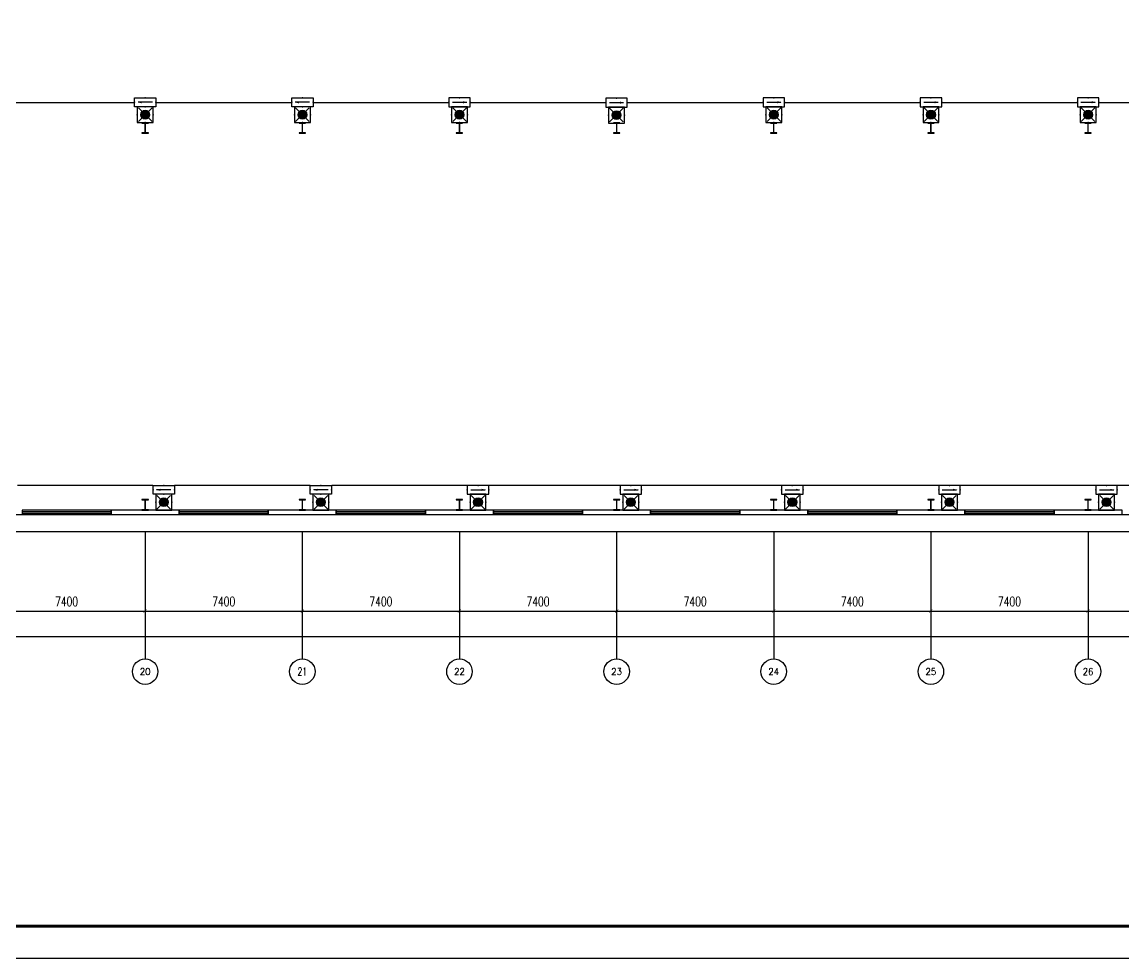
# Model space of a CAD drawing. Extents: x 1751103 to 2598738, y -609732 to 659428.
# Drawn here: x 2242648 to 2294448, y -70162 to -26085 of the extents above; entities that cross this region are included whole.
import ezdxf
from ezdxf.enums import TextEntityAlignment as Align

# ---------------------------------------------------------------- set-up
doc = ezdxf.new("R2010")
doc.units = 0
doc.header["$LTSCALE"] = 1000
doc.header["$MEASUREMENT"] = 0
doc.layers.get('0').update_dxf_attribs({"linetype": 'CONTINUOUS'})
doc.layers.get('DEFPOINTS').update_dxf_attribs({"linetype": 'CONTINUOUS'})
for name, color, linetype in [('AXIS', 3, 'CONTINUOUS'), ('AXIS_TEXT', 7, 'CONTINUOUS'), ('COLUMN', 99, 'CONTINUOUS'), ('EQUIP-照明', 3, 'CONTINUOUS'), ('GROUND', 2, 'CONTINUOUS'), ('PUB_TITLE', 4, 'CONTINUOUS'), ('WALL', 9, 'CONTINUOUS'), ('WINDOW', 99, 'CONTINUOUS'), ('WIRE-照明', 1, 'CONTINUOUS')]:
    doc.layers.add(name, color=color, linetype=linetype)
doc.styles.add('_TCH_AXIS', font='COMPLEX', dxfattribs={"bigfont": 'GBCBIG'})
doc.styles.add('COMPLEX', font='COMPLEX')
doc.styles.add('DIM_FONT', font='SIMPLEX', dxfattribs={"width": 0.7, "bigfont": 'GBCBIG'})
doc.styles.get("Standard").update_dxf_attribs({"font": 'gbenor.shx', "bigfont": 'gbcbig.shx'})
doc.dimstyles.new('DIMN150', dxfattribs={"dimscale": 1.5, "dimtxt": 300, "dimasz": 100, "dimexe": 250, "dimexo": 300, "dimgap": 150, "dimtad": 1, "dimdec": 0, "dimzin": 0, "dimtxsty": 'DIM_FONT', "dimblk": 'ARCHTICK', "dimcen": 0.09, "dimclrt": 7, "dimazin": 3, "dimtfac": 1, "dimtdec": 0, "dimtix": 1, "dimtmove": 0, "dimatfit": 3, "dimtolj": 1, "dimtzin": 0})

# ---------------------------------------------------------------- blocks, each defined once
blk = doc.blocks.new('$WINLIB2D$00000001')
for p, q in [((-0.5, 0.5), (0.5, 0.5)), ((-0.5, 0.5), (-0.5, -0.5)), ((0.5, -0.5), (0.5, 0.5)), ((0.5, 0.167), (-0.5, 0.167)), ((0.5, -0.167), (-0.5, -0.167)), ((-0.5, -0.5), (0.5, -0.5))]:
    blk.add_line(p, q)
blk = doc.blocks.new('_AXISO')
blk.add_circle((0, 0), 0.5)
at = {"layer": 'AXIS_TEXT', "style": 'COMPLEX', "width": 1.041667}
blk.add_attdef('A', text='', height=0.56, dxfattribs=at).set_placement((-0.25, -0.28), (0.25, -0.28), align=Align.FIT)
blk = doc.blocks.new('_ARCHTICK')
at = {"color": 0, "linetype": 'BYBLOCK', "const_width": 0.15}
blk.add_lwpolyline([(-0.5, -0.5), (0.5, 0.5)], dxfattribs=at)
blk = doc.blocks.new('*D46')
at = {"layer": 'AXIS', "color": 0}
for p, q in [((2107648, 43042), (2107648, 38167)), ((2315248, 43042), (2315248, 38167)), ((2107648, 38542), (2315248, 38542))]:
    blk.add_line(p, q, dxfattribs=at)
at = {"layer": 'DEFPOINTS', "color": 0}
for p in [(2107648, 43492), (2315248, 43492), (2315248, 38542)]:
    blk.add_point(p, dxfattribs=at)
at = {"layer": 'AXIS', "color": 0, "xscale": 150, "yscale": 150, "zscale": 150, "rotation": 180}
blk.add_blockref('_ARCHTICK', (2107648, 38542), dxfattribs=at)
at = {"layer": 'AXIS', "color": 0, "xscale": 150, "yscale": 150, "zscale": 150}
blk.add_blockref('_ARCHTICK', (2315248, 38542), dxfattribs=at)
at = {"layer": 'AXIS', "color": 7, "insert": (2211448, 38992), "char_height": 450, "attachment_point": 5, "style": 'DIM_FONT'}
blk.add_mtext('\\A1;207600', dxfattribs=at)
blk = doc.blocks.new('*D66')
at = {"layer": 'AXIS', "color": 0}
for p, q in [((2241048, 43042), (2241048, 39367)), ((2248448, 43042), (2248448, 39367)), ((2241048, 39742), (2248448, 39742))]:
    blk.add_line(p, q, dxfattribs=at)
at = {"layer": 'DEFPOINTS', "color": 0}
for p in [(2241048, 43492), (2248448, 43492), (2248448, 39742)]:
    blk.add_point(p, dxfattribs=at)
at = {"layer": 'AXIS', "color": 0, "xscale": 150, "yscale": 150, "zscale": 150, "rotation": 180}
blk.add_blockref('_ARCHTICK', (2241048, 39742), dxfattribs=at)
at = {"layer": 'AXIS', "color": 0, "xscale": 150, "yscale": 150, "zscale": 150}
blk.add_blockref('_ARCHTICK', (2248448, 39742), dxfattribs=at)
at = {"layer": 'AXIS', "color": 7, "insert": (2244748, 40192), "char_height": 450, "attachment_point": 5, "style": 'DIM_FONT'}
blk.add_mtext('\\A1;7400', dxfattribs=at)
blk = doc.blocks.new('*D67')
at = {"layer": 'AXIS', "color": 0}
for p, q in [((2248448, 43042), (2248448, 39367)), ((2255848, 43042), (2255848, 39367)), ((2248448, 39742), (2255848, 39742))]:
    blk.add_line(p, q, dxfattribs=at)
at = {"layer": 'DEFPOINTS', "color": 0}
for p in [(2248448, 43492), (2255848, 43492), (2255848, 39742)]:
    blk.add_point(p, dxfattribs=at)
at = {"layer": 'AXIS', "color": 0, "xscale": 150, "yscale": 150, "zscale": 150, "rotation": 180}
blk.add_blockref('_ARCHTICK', (2248448, 39742), dxfattribs=at)
at = {"layer": 'AXIS', "color": 0, "xscale": 150, "yscale": 150, "zscale": 150}
blk.add_blockref('_ARCHTICK', (2255848, 39742), dxfattribs=at)
at = {"layer": 'AXIS', "color": 7, "insert": (2252148, 40192), "char_height": 450, "attachment_point": 5, "style": 'DIM_FONT'}
blk.add_mtext('\\A1;7400', dxfattribs=at)
blk = doc.blocks.new('*D68')
at = {"layer": 'AXIS', "color": 0}
for p, q in [((2255848, 43042), (2255848, 39367)), ((2263248, 43042), (2263248, 39367)), ((2255848, 39742), (2263248, 39742))]:
    blk.add_line(p, q, dxfattribs=at)
at = {"layer": 'DEFPOINTS', "color": 0}
for p in [(2255848, 43492), (2263248, 43492), (2263248, 39742)]:
    blk.add_point(p, dxfattribs=at)
at = {"layer": 'AXIS', "color": 0, "xscale": 150, "yscale": 150, "zscale": 150, "rotation": 180}
blk.add_blockref('_ARCHTICK', (2255848, 39742), dxfattribs=at)
at = {"layer": 'AXIS', "color": 0, "xscale": 150, "yscale": 150, "zscale": 150}
blk.add_blockref('_ARCHTICK', (2263248, 39742), dxfattribs=at)
at = {"layer": 'AXIS', "color": 7, "insert": (2259548, 40192), "char_height": 450, "attachment_point": 5, "style": 'DIM_FONT'}
blk.add_mtext('\\A1;7400', dxfattribs=at)
blk = doc.blocks.new('*D69')
at = {"layer": 'AXIS', "color": 0}
for p, q in [((2263248, 43042), (2263248, 39367)), ((2270648, 43042), (2270648, 39367)), ((2263248, 39742), (2270648, 39742))]:
    blk.add_line(p, q, dxfattribs=at)
at = {"layer": 'DEFPOINTS', "color": 0}
for p in [(2263248, 43492), (2270648, 43492), (2270648, 39742)]:
    blk.add_point(p, dxfattribs=at)
at = {"layer": 'AXIS', "color": 0, "xscale": 150, "yscale": 150, "zscale": 150, "rotation": 180}
blk.add_blockref('_ARCHTICK', (2263248, 39742), dxfattribs=at)
at = {"layer": 'AXIS', "color": 0, "xscale": 150, "yscale": 150, "zscale": 150}
blk.add_blockref('_ARCHTICK', (2270648, 39742), dxfattribs=at)
at = {"layer": 'AXIS', "color": 7, "insert": (2266948, 40192), "char_height": 450, "attachment_point": 5, "style": 'DIM_FONT'}
blk.add_mtext('\\A1;7400', dxfattribs=at)
blk = doc.blocks.new('*D70')
at = {"layer": 'AXIS', "color": 0}
for p, q in [((2270648, 43042), (2270648, 39367)), ((2278048, 43042), (2278048, 39367)), ((2270648, 39742), (2278048, 39742))]:
    blk.add_line(p, q, dxfattribs=at)
at = {"layer": 'DEFPOINTS', "color": 0}
for p in [(2270648, 43492), (2278048, 43492), (2278048, 39742)]:
    blk.add_point(p, dxfattribs=at)
at = {"layer": 'AXIS', "color": 0, "xscale": 150, "yscale": 150, "zscale": 150, "rotation": 180}
blk.add_blockref('_ARCHTICK', (2270648, 39742), dxfattribs=at)
at = {"layer": 'AXIS', "color": 0, "xscale": 150, "yscale": 150, "zscale": 150}
blk.add_blockref('_ARCHTICK', (2278048, 39742), dxfattribs=at)
at = {"layer": 'AXIS', "color": 7, "insert": (2274348, 40192), "char_height": 450, "attachment_point": 5, "style": 'DIM_FONT'}
blk.add_mtext('\\A1;7400', dxfattribs=at)
blk = doc.blocks.new('*D71')
at = {"layer": 'AXIS', "color": 0}
for p, q in [((2278048, 43042), (2278048, 39367)), ((2285448, 43042), (2285448, 39367)), ((2278048, 39742), (2285448, 39742))]:
    blk.add_line(p, q, dxfattribs=at)
at = {"layer": 'DEFPOINTS', "color": 0}
for p in [(2278048, 43492), (2285448, 43492), (2285448, 39742)]:
    blk.add_point(p, dxfattribs=at)
at = {"layer": 'AXIS', "color": 0, "xscale": 150, "yscale": 150, "zscale": 150, "rotation": 180}
blk.add_blockref('_ARCHTICK', (2278048, 39742), dxfattribs=at)
at = {"layer": 'AXIS', "color": 0, "xscale": 150, "yscale": 150, "zscale": 150}
blk.add_blockref('_ARCHTICK', (2285448, 39742), dxfattribs=at)
at = {"layer": 'AXIS', "color": 7, "insert": (2281748, 40192), "char_height": 450, "attachment_point": 5, "style": 'DIM_FONT'}
blk.add_mtext('\\A1;7400', dxfattribs=at)
blk = doc.blocks.new('*D72')
at = {"layer": 'AXIS', "color": 0}
for p, q in [((2285448, 43042), (2285448, 39367)), ((2292848, 43042), (2292848, 39367)), ((2285448, 39742), (2292848, 39742))]:
    blk.add_line(p, q, dxfattribs=at)
at = {"layer": 'DEFPOINTS', "color": 0}
for p in [(2285448, 43492), (2292848, 43492), (2292848, 39742)]:
    blk.add_point(p, dxfattribs=at)
at = {"layer": 'AXIS', "color": 0, "xscale": 150, "yscale": 150, "zscale": 150, "rotation": 180}
blk.add_blockref('_ARCHTICK', (2285448, 39742), dxfattribs=at)
at = {"layer": 'AXIS', "color": 0, "xscale": 150, "yscale": 150, "zscale": 150}
blk.add_blockref('_ARCHTICK', (2292848, 39742), dxfattribs=at)
at = {"layer": 'AXIS', "color": 7, "insert": (2289148, 40192), "char_height": 450, "attachment_point": 5, "style": 'DIM_FONT'}
blk.add_mtext('\\A1;7400', dxfattribs=at)
blk = doc.blocks.new('*D73')
at = {"layer": 'AXIS', "color": 0}
for p, q in [((2292848, 43042), (2292848, 39367)), ((2300248, 43042), (2300248, 39367)), ((2292848, 39742), (2300248, 39742))]:
    blk.add_line(p, q, dxfattribs=at)
at = {"layer": 'DEFPOINTS', "color": 0}
for p in [(2292848, 43492), (2300248, 43492), (2300248, 39742)]:
    blk.add_point(p, dxfattribs=at)
at = {"layer": 'AXIS', "color": 0, "xscale": 150, "yscale": 150, "zscale": 150, "rotation": 180}
blk.add_blockref('_ARCHTICK', (2292848, 39742), dxfattribs=at)
at = {"layer": 'AXIS', "color": 0, "xscale": 150, "yscale": 150, "zscale": 150}
blk.add_blockref('_ARCHTICK', (2300248, 39742), dxfattribs=at)
at = {"layer": 'AXIS', "color": 7, "insert": (2296548, 40192), "char_height": 450, "attachment_point": 5, "style": 'DIM_FONT'}
blk.add_mtext('\\A1;7400', dxfattribs=at)
blk = doc.blocks.new('$EQUIP$00001167')
for p, q in [((-0.429, 0.429), (0.429, -0.429)), ((-0.429, -0.429), (0.429, 0.429))]:
    blk.add_line(p, q)
blk.add_lwpolyline([(-0.5, 0.5), (-0.5, -0.5), (0.5, -0.5), (0.5, 0.5)], close=True)
blk.add_circle((0, 0), 0.275)
for p in [(-0.5, 0), (0, 0.5), (0.5, 0), (0, -0.5)]:
    blk.add_point(p)
for points in [[(-0.238, 0.137), (0.238, 0.137), (-0.275, 0), (0.275, 0)], [(-0.238, -0.137), (0.238, -0.137), (-0.275, 0), (0.275, 0)], [(-0.137, 0.238), (0.137, 0.238), (-0.238, 0.137), (0.238, 0.137)], [(0, 0.275), (0, 0.275), (-0.137, 0.238), (0.137, 0.238)], [(-0.137, -0.238), (0.137, -0.238), (-0.238, -0.137), (0.238, -0.137)], [(0, -0.275), (0, -0.275), (-0.137, -0.238), (0.137, -0.238)]]:
    blk.add_solid(points)
at = {"flags": 9}
blk.add_attdef('A', (0, 0), '', height=0.00002, dxfattribs=at)
blk = doc.blocks.new('$EQUIP$00001687')
for p, q in [((0.72, 0.6), (-0.72, 0.6)), ((-0.72, 0.6), (-0.72, 0)), ((-0.72, 0), (0.72, 0)), ((0.72, 0), (0.72, 0.6))]:
    blk.add_line(p, q)
at = {"color": 7}
blk.add_line((-0.48, 0.3), (0.48, 0.3), dxfattribs=at)
for p in [(-0.72, 0.3), (0, 0.6), (0, 0), (0.72, 0.3)]:
    blk.add_point(p)
blk.add_solid([(0.24, 0.228), (0.528, 0.3), (0.24, 0.372)])
blk = doc.blocks.new('W2')
at = {"layer": 'AXIS', "color": 8}
for p, q in [((2248447.9, 43491.5), (2248447.9, 37491.5)), ((2255847.9, 43491.5), (2255847.9, 37491.5)), ((2263247.9, 43491.5), (2263247.9, 37491.5)), ((2270647.9, 43491.5), (2270647.9, 37491.5)), ((2278047.9, 43491.5), (2278047.9, 37491.5)), ((2285447.9, 43491.5), (2285447.9, 37491.5)), ((2292847.9, 43491.5), (2292847.9, 37491.5))]:
    blk.add_line(p, q, dxfattribs=at)
at = {"layer": 'COLUMN', "color": 8}
for p, q in [((2248597.9, 62741.5), (2248297.9, 62741.5)), ((2248297.9, 62741.5), (2248297.9, 62723.5)), ((2248297.9, 62723.5), (2248437.9, 62723.5)), ((2248437.9, 62723.5), (2248442.9, 62718.5)), ((2248442.9, 62718.5), (2248442.9, 62264.5)), ((2248452.9, 62718.5), (2248457.9, 62723.5)), ((2248452.9, 62264.5), (2248452.9, 62718.5)), ((2248457.9, 62723.5), (2248597.9, 62723.5)), ((2248597.9, 62723.5), (2248597.9, 62741.5)), ((2255997.9, 62741.5), (2255697.9, 62741.5)), ((2255697.9, 62741.5), (2255697.9, 62723.5)), ((2255697.9, 62723.5), (2255837.9, 62723.5)), ((2255837.9, 62723.5), (2255842.9, 62718.5)), ((2255842.9, 62718.5), (2255842.9, 62264.5)), ((2255852.9, 62718.5), (2255857.9, 62723.5)), ((2255852.9, 62264.5), (2255852.9, 62718.5)), ((2255857.9, 62723.5), (2255997.9, 62723.5)), ((2255997.9, 62723.5), (2255997.9, 62741.5)), ((2263397.9, 62741.5), (2263097.9, 62741.5)), ((2263097.9, 62741.5), (2263097.9, 62723.5)), ((2263097.9, 62723.5), (2263237.9, 62723.5)), ((2263237.9, 62723.5), (2263242.9, 62718.5)), ((2263242.9, 62718.5), (2263242.9, 62264.5)), ((2263252.9, 62718.5), (2263257.9, 62723.5)), ((2263252.9, 62264.5), (2263252.9, 62718.5)), ((2263257.9, 62723.5), (2263397.9, 62723.5)), ((2263397.9, 62723.5), (2263397.9, 62741.5)), ((2270797.9, 62741.5), (2270497.9, 62741.5)), ((2270497.9, 62741.5), (2270497.9, 62723.5)), ((2270497.9, 62723.5), (2270637.9, 62723.5)), ((2270637.9, 62723.5), (2270642.9, 62718.5)), ((2270642.9, 62718.5), (2270642.9, 62264.5)), ((2270652.9, 62718.5), (2270657.9, 62723.5)), ((2270652.9, 62264.5), (2270652.9, 62718.5)), ((2270657.9, 62723.5), (2270797.9, 62723.5)), ((2270797.9, 62723.5), (2270797.9, 62741.5)), ((2278197.9, 62741.5), (2277897.9, 62741.5)), ((2277897.9, 62741.5), (2277897.9, 62723.5)), ((2277897.9, 62723.5), (2278037.9, 62723.5)), ((2278037.9, 62723.5), (2278042.9, 62718.5)), ((2278042.9, 62718.5), (2278042.9, 62264.5)), ((2278052.9, 62718.5), (2278057.9, 62723.5)), ((2278052.9, 62264.5), (2278052.9, 62718.5)), ((2278057.9, 62723.5), (2278197.9, 62723.5)), ((2278197.9, 62723.5), (2278197.9, 62741.5)), ((2285597.9, 62741.5), (2285297.9, 62741.5)), ((2285297.9, 62741.5), (2285297.9, 62723.5)), ((2285297.9, 62723.5), (2285437.9, 62723.5)), ((2285437.9, 62723.5), (2285442.9, 62718.5)), ((2285442.9, 62718.5), (2285442.9, 62264.5)), ((2285452.9, 62718.5), (2285457.9, 62723.5)), ((2285452.9, 62264.5), (2285452.9, 62718.5)), ((2285457.9, 62723.5), (2285597.9, 62723.5)), ((2285597.9, 62723.5), (2285597.9, 62741.5)), ((2292997.9, 62741.5), (2292697.9, 62741.5)), ((2292697.9, 62741.5), (2292697.9, 62723.5)), ((2292697.9, 62723.5), (2292837.9, 62723.5)), ((2292837.9, 62723.5), (2292842.9, 62718.5)), ((2292842.9, 62718.5), (2292842.9, 62264.5)), ((2292852.9, 62718.5), (2292857.9, 62723.5)), ((2292852.9, 62264.5), (2292852.9, 62718.5)), ((2292857.9, 62723.5), (2292997.9, 62723.5)), ((2292997.9, 62723.5), (2292997.9, 62741.5)), ((2248437.9, 62259.5), (2248297.9, 62259.5)), ((2248297.9, 62259.5), (2248297.9, 62241.5)), ((2248297.9, 62241.5), (2248597.9, 62241.5)), ((2248442.9, 62264.5), (2248437.9, 62259.5)), ((2248457.9, 62259.5), (2248452.9, 62264.5)), ((2248597.9, 62259.5), (2248457.9, 62259.5)), ((2248597.9, 62241.5), (2248597.9, 62259.5)), ((2255837.9, 62259.5), (2255697.9, 62259.5)), ((2255697.9, 62259.5), (2255697.9, 62241.5)), ((2255697.9, 62241.5), (2255997.9, 62241.5)), ((2255842.9, 62264.5), (2255837.9, 62259.5)), ((2255857.9, 62259.5), (2255852.9, 62264.5)), ((2255997.9, 62259.5), (2255857.9, 62259.5)), ((2255997.9, 62241.5), (2255997.9, 62259.5)), ((2263237.9, 62259.5), (2263097.9, 62259.5)), ((2263097.9, 62259.5), (2263097.9, 62241.5)), ((2263097.9, 62241.5), (2263397.9, 62241.5)), ((2263242.9, 62264.5), (2263237.9, 62259.5)), ((2263257.9, 62259.5), (2263252.9, 62264.5)), ((2263397.9, 62259.5), (2263257.9, 62259.5)), ((2263397.9, 62241.5), (2263397.9, 62259.5)), ((2270637.9, 62259.5), (2270497.9, 62259.5)), ((2270497.9, 62259.5), (2270497.9, 62241.5)), ((2270497.9, 62241.5), (2270797.9, 62241.5)), ((2270642.9, 62264.5), (2270637.9, 62259.5)), ((2270657.9, 62259.5), (2270652.9, 62264.5)), ((2270797.9, 62259.5), (2270657.9, 62259.5)), ((2270797.9, 62241.5), (2270797.9, 62259.5)), ((2278037.9, 62259.5), (2277897.9, 62259.5)), ((2277897.9, 62259.5), (2277897.9, 62241.5)), ((2277897.9, 62241.5), (2278197.9, 62241.5)), ((2278042.9, 62264.5), (2278037.9, 62259.5)), ((2278057.9, 62259.5), (2278052.9, 62264.5)), ((2278197.9, 62259.5), (2278057.9, 62259.5)), ((2278197.9, 62241.5), (2278197.9, 62259.5)), ((2285437.9, 62259.5), (2285297.9, 62259.5)), ((2285297.9, 62259.5), (2285297.9, 62241.5)), ((2285297.9, 62241.5), (2285597.9, 62241.5)), ((2285442.9, 62264.5), (2285437.9, 62259.5)), ((2285457.9, 62259.5), (2285452.9, 62264.5)), ((2285597.9, 62259.5), (2285457.9, 62259.5)), ((2285597.9, 62241.5), (2285597.9, 62259.5)), ((2292837.9, 62259.5), (2292697.9, 62259.5)), ((2292697.9, 62259.5), (2292697.9, 62241.5)), ((2292697.9, 62241.5), (2292997.9, 62241.5)), ((2292842.9, 62264.5), (2292837.9, 62259.5)), ((2292857.9, 62259.5), (2292852.9, 62264.5)), ((2292997.9, 62259.5), (2292857.9, 62259.5)), ((2292997.9, 62241.5), (2292997.9, 62259.5)), ((2248597.9, 44991.5), (2248297.9, 44991.5)), ((2248297.9, 44991.5), (2248297.9, 44973.5)), ((2248297.9, 44973.5), (2248437.9, 44973.5)), ((2248437.9, 44973.5), (2248442.9, 44968.5)), ((2248442.9, 44968.5), (2248442.9, 44514.5)), ((2248452.9, 44968.5), (2248457.9, 44973.5)), ((2248452.9, 44514.5), (2248452.9, 44968.5)), ((2248457.9, 44973.5), (2248597.9, 44973.5)), ((2248597.9, 44973.5), (2248597.9, 44991.5)), ((2255997.9, 44991.5), (2255697.9, 44991.5)), ((2255697.9, 44991.5), (2255697.9, 44973.5)), ((2255697.9, 44973.5), (2255837.9, 44973.5)), ((2255837.9, 44973.5), (2255842.9, 44968.5)), ((2255842.9, 44968.5), (2255842.9, 44514.5)), ((2255852.9, 44968.5), (2255857.9, 44973.5)), ((2255852.9, 44514.5), (2255852.9, 44968.5)), ((2255857.9, 44973.5), (2255997.9, 44973.5)), ((2255997.9, 44973.5), (2255997.9, 44991.5)), ((2263397.9, 44991.5), (2263097.9, 44991.5)), ((2263097.9, 44991.5), (2263097.9, 44973.5)), ((2263097.9, 44973.5), (2263237.9, 44973.5)), ((2263237.9, 44973.5), (2263242.9, 44968.5)), ((2263242.9, 44968.5), (2263242.9, 44514.5)), ((2263252.9, 44968.5), (2263257.9, 44973.5)), ((2263252.9, 44514.5), (2263252.9, 44968.5)), ((2263257.9, 44973.5), (2263397.9, 44973.5)), ((2263397.9, 44973.5), (2263397.9, 44991.5)), ((2270797.9, 44991.5), (2270497.9, 44991.5)), ((2270497.9, 44991.5), (2270497.9, 44973.5)), ((2270497.9, 44973.5), (2270637.9, 44973.5)), ((2270637.9, 44973.5), (2270642.9, 44968.5)), ((2270642.9, 44968.5), (2270642.9, 44514.5)), ((2270652.9, 44968.5), (2270657.9, 44973.5)), ((2270652.9, 44514.5), (2270652.9, 44968.5)), ((2270657.9, 44973.5), (2270797.9, 44973.5)), ((2270797.9, 44973.5), (2270797.9, 44991.5)), ((2278197.9, 44991.5), (2277897.9, 44991.5)), ((2277897.9, 44991.5), (2277897.9, 44973.5)), ((2277897.9, 44973.5), (2278037.9, 44973.5)), ((2278037.9, 44973.5), (2278042.9, 44968.5)), ((2278042.9, 44968.5), (2278042.9, 44514.5)), ((2278052.9, 44968.5), (2278057.9, 44973.5)), ((2278052.9, 44514.5), (2278052.9, 44968.5)), ((2278057.9, 44973.5), (2278197.9, 44973.5)), ((2278197.9, 44973.5), (2278197.9, 44991.5)), ((2285597.9, 44991.5), (2285297.9, 44991.5)), ((2285297.9, 44991.5), (2285297.9, 44973.5)), ((2285297.9, 44973.5), (2285437.9, 44973.5)), ((2285437.9, 44973.5), (2285442.9, 44968.5)), ((2285442.9, 44968.5), (2285442.9, 44514.5)), ((2285452.9, 44968.5), (2285457.9, 44973.5)), ((2285452.9, 44514.5), (2285452.9, 44968.5)), ((2285457.9, 44973.5), (2285597.9, 44973.5)), ((2285597.9, 44973.5), (2285597.9, 44991.5)), ((2292997.9, 44991.5), (2292697.9, 44991.5)), ((2292697.9, 44991.5), (2292697.9, 44973.5)), ((2292697.9, 44973.5), (2292837.9, 44973.5)), ((2292837.9, 44973.5), (2292842.9, 44968.5)), ((2292842.9, 44968.5), (2292842.9, 44514.5)), ((2292852.9, 44968.5), (2292857.9, 44973.5)), ((2292852.9, 44514.5), (2292852.9, 44968.5)), ((2292857.9, 44973.5), (2292997.9, 44973.5)), ((2292997.9, 44973.5), (2292997.9, 44991.5)), ((2248437.9, 44509.5), (2248297.9, 44509.5)), ((2248297.9, 44509.5), (2248297.9, 44491.5)), ((2248297.9, 44491.5), (2248597.9, 44491.5)), ((2248442.9, 44514.5), (2248437.9, 44509.5)), ((2248457.9, 44509.5), (2248452.9, 44514.5)), ((2248597.9, 44509.5), (2248457.9, 44509.5)), ((2248597.9, 44491.5), (2248597.9, 44509.5)), ((2255837.9, 44509.5), (2255697.9, 44509.5)), ((2255697.9, 44509.5), (2255697.9, 44491.5)), ((2255697.9, 44491.5), (2255997.9, 44491.5)), ((2255842.9, 44514.5), (2255837.9, 44509.5)), ((2255857.9, 44509.5), (2255852.9, 44514.5)), ((2255997.9, 44509.5), (2255857.9, 44509.5)), ((2255997.9, 44491.5), (2255997.9, 44509.5)), ((2263237.9, 44509.5), (2263097.9, 44509.5)), ((2263097.9, 44509.5), (2263097.9, 44491.5)), ((2263097.9, 44491.5), (2263397.9, 44491.5)), ((2263242.9, 44514.5), (2263237.9, 44509.5)), ((2263257.9, 44509.5), (2263252.9, 44514.5)), ((2263397.9, 44509.5), (2263257.9, 44509.5)), ((2263397.9, 44491.5), (2263397.9, 44509.5)), ((2270637.9, 44509.5), (2270497.9, 44509.5)), ((2270497.9, 44509.5), (2270497.9, 44491.5)), ((2270497.9, 44491.5), (2270797.9, 44491.5)), ((2270642.9, 44514.5), (2270637.9, 44509.5)), ((2270657.9, 44509.5), (2270652.9, 44514.5)), ((2270797.9, 44509.5), (2270657.9, 44509.5)), ((2270797.9, 44491.5), (2270797.9, 44509.5)), ((2278037.9, 44509.5), (2277897.9, 44509.5)), ((2277897.9, 44509.5), (2277897.9, 44491.5)), ((2277897.9, 44491.5), (2278197.9, 44491.5)), ((2278042.9, 44514.5), (2278037.9, 44509.5)), ((2278057.9, 44509.5), (2278052.9, 44514.5)), ((2278197.9, 44509.5), (2278057.9, 44509.5)), ((2278197.9, 44491.5), (2278197.9, 44509.5)), ((2285437.9, 44509.5), (2285297.9, 44509.5)), ((2285297.9, 44509.5), (2285297.9, 44491.5)), ((2285297.9, 44491.5), (2285597.9, 44491.5)), ((2285442.9, 44514.5), (2285437.9, 44509.5)), ((2285457.9, 44509.5), (2285452.9, 44514.5)), ((2285597.9, 44509.5), (2285457.9, 44509.5)), ((2285597.9, 44491.5), (2285597.9, 44509.5)), ((2292837.9, 44509.5), (2292697.9, 44509.5)), ((2292697.9, 44509.5), (2292697.9, 44491.5)), ((2292697.9, 44491.5), (2292997.9, 44491.5)), ((2292842.9, 44514.5), (2292837.9, 44509.5)), ((2292857.9, 44509.5), (2292852.9, 44514.5)), ((2292997.9, 44509.5), (2292857.9, 44509.5)), ((2292997.9, 44491.5), (2292997.9, 44509.5))]:
    blk.add_line(p, q, dxfattribs=at)
at = {"layer": 'GROUND', "color": 8}
for p, q in [((2203147.9, 44291.5), (2315247.9, 44291.5)), ((2203147.9, 43491.5), (2316047.9, 43491.5))]:
    blk.add_line(p, q, dxfattribs=at)
at = {"layer": 'WALL', "color": 8}
for p, q in [((2248297.9, 44491.5), (2246847.9, 44491.5)), ((2246847.9, 44491.5), (2246847.9, 44291.5)), ((2246847.9, 44291.5), (2248447.9, 44291.5)), ((2248447.9, 44291.5), (2250047.9, 44291.5)), ((2250047.9, 44491.5), (2248597.9, 44491.5)), ((2250047.9, 44291.5), (2250047.9, 44491.5)), ((2255697.9, 44491.5), (2254247.9, 44491.5)), ((2254247.9, 44491.5), (2254247.9, 44291.5)), ((2254247.9, 44291.5), (2255847.9, 44291.5)), ((2255847.9, 44291.5), (2257447.9, 44291.5)), ((2257447.9, 44491.5), (2255997.9, 44491.5)), ((2257447.9, 44291.5), (2257447.9, 44491.5)), ((2263097.9, 44491.5), (2261647.9, 44491.5)), ((2261647.9, 44491.5), (2261647.9, 44291.5)), ((2261647.9, 44291.5), (2263247.9, 44291.5)), ((2263247.9, 44291.5), (2264847.9, 44291.5)), ((2264847.9, 44491.5), (2263397.9, 44491.5)), ((2264847.9, 44291.5), (2264847.9, 44491.5)), ((2270497.9, 44491.5), (2269047.9, 44491.5)), ((2269047.9, 44491.5), (2269047.9, 44291.5)), ((2269047.9, 44291.5), (2270647.9, 44291.5)), ((2270647.9, 44291.5), (2272247.9, 44291.5)), ((2272247.9, 44491.5), (2270797.9, 44491.5)), ((2272247.9, 44291.5), (2272247.9, 44491.5)), ((2277897.9, 44491.5), (2276447.9, 44491.5)), ((2276447.9, 44491.5), (2276447.9, 44291.5)), ((2276447.9, 44291.5), (2278047.9, 44291.5)), ((2278047.9, 44291.5), (2279647.9, 44291.5)), ((2279647.9, 44491.5), (2278197.9, 44491.5)), ((2279647.9, 44291.5), (2279647.9, 44491.5)), ((2285297.9, 44491.5), (2283847.9, 44491.5)), ((2283847.9, 44491.5), (2283847.9, 44291.5)), ((2283847.9, 44291.5), (2285447.9, 44291.5)), ((2285447.9, 44291.5), (2287047.9, 44291.5)), ((2287047.9, 44491.5), (2285597.9, 44491.5)), ((2287047.9, 44291.5), (2287047.9, 44491.5)), ((2292697.9, 44491.5), (2291247.9, 44491.5)), ((2291247.9, 44491.5), (2291247.9, 44291.5)), ((2291247.9, 44291.5), (2292847.9, 44291.5)), ((2292847.9, 44291.5), (2294447.9, 44291.5)), ((2294447.9, 44491.5), (2292997.9, 44491.5)), ((2294447.9, 44291.5), (2294447.9, 44491.5))]:
    blk.add_line(p, q, dxfattribs=at)
at = {"layer": 'AXIS', "color": 8}
ref = blk.add_blockref('_AXISO', (2248447.9, 36891.5), dxfattribs=dict(at, xscale=1200, yscale=1200, zscale=1200))
ref.add_attrib('A', '20', dxfattribs={"layer": 'AXIS_TEXT', "color": 8, "height": 314.9, "style": '_TCH_AXIS'}).set_placement((2248193, 36734.1), (2248702.8, 36734.1), align=Align.FIT)
ref = blk.add_blockref('_AXISO', (2255847.9, 36891.5), dxfattribs=dict(at, xscale=1200, yscale=1200, zscale=1200))
ref.add_attrib('A', '21', dxfattribs={"layer": 'AXIS_TEXT', "color": 8, "height": 378.95, "style": '_TCH_AXIS', "width": 0.862069}).set_placement((2255622.3, 36702.1), (2256073.4, 36702.1), align=Align.FIT)
ref = blk.add_blockref('_AXISO', (2263247.9, 36891.5), dxfattribs=dict(at, xscale=1200, yscale=1200, zscale=1200))
ref.add_attrib('A', '22', dxfattribs={"layer": 'AXIS_TEXT', "color": 8, "height": 314.9, "style": '_TCH_AXIS'}).set_placement((2262993, 36734.1), (2263502.8, 36734.1), align=Align.FIT)
ref = blk.add_blockref('_AXISO', (2270647.9, 36891.5), dxfattribs=dict(at, xscale=1200, yscale=1200, zscale=1200))
ref.add_attrib('A', '23', dxfattribs={"layer": 'AXIS_TEXT', "color": 8, "height": 314.9, "style": '_TCH_AXIS'}).set_placement((2270393, 36734.1), (2270902.8, 36734.1), align=Align.FIT)
ref = blk.add_blockref('_AXISO', (2278047.9, 36891.5), dxfattribs=dict(at, xscale=1200, yscale=1200, zscale=1200))
ref.add_attrib('A', '24', dxfattribs={"layer": 'AXIS_TEXT', "color": 8, "height": 308.98, "style": '_TCH_AXIS', "width": 0.972222}).set_placement((2277790.4, 36737), (2278305.4, 36737), align=Align.FIT)
ref = blk.add_blockref('_AXISO', (2285447.9, 36891.5), dxfattribs=dict(at, xscale=1200, yscale=1200, zscale=1200))
ref.add_attrib('A', '25', dxfattribs={"layer": 'AXIS_TEXT', "color": 8, "height": 314.9, "style": '_TCH_AXIS'}).set_placement((2285193, 36734.1), (2285702.8, 36734.1), align=Align.FIT)
ref = blk.add_blockref('_AXISO', (2292847.9, 36891.5), dxfattribs=dict(at, xscale=1200, yscale=1200, zscale=1200))
ref.add_attrib('A', '26', dxfattribs={"layer": 'AXIS_TEXT', "color": 8, "height": 321.04, "style": '_TCH_AXIS', "width": 0.970588}).set_placement((2292595.6, 36731), (2293100.1, 36731), align=Align.FIT)
at = {"layer": 'WINDOW', "color": 8, "xscale": 4200, "yscale": 200, "zscale": 4200, "rotation": 180}
for p in [(2244747.9, 44391.5), (2252147.9, 44391.5), (2259547.9, 44391.5), (2266947.9, 44391.5), (2274347.9, 44391.5), (2281747.9, 44391.5), (2289147.9, 44391.5)]:
    blk.add_blockref('$WINLIB2D$00000001', p, dxfattribs=at)
at = {"layer": 'AXIS', "color": 8}
for p1, p2, distance, picture, middle in [((2107647.9, 43491.5), (2315247.9, 43491.5), -4950, '*D46', (2211447.9, 38991.5)), ((2241047.9, 43491.5), (2248447.9, 43491.5), -3750, '*D66', (2244747.9, 40191.5)), ((2248447.9, 43491.5), (2255847.9, 43491.5), -3750, '*D67', (2252147.9, 40191.5)), ((2255847.9, 43491.5), (2263247.9, 43491.5), -3750, '*D68', (2259547.9, 40191.5)), ((2263247.9, 43491.5), (2270647.9, 43491.5), -3750, '*D69', (2266947.9, 40191.5)), ((2270647.9, 43491.5), (2278047.9, 43491.5), -3750, '*D70', (2274347.9, 40191.5)), ((2278047.9, 43491.5), (2285447.9, 43491.5), -3750, '*D71', (2281747.9, 40191.5)), ((2285447.9, 43491.5), (2292847.9, 43491.5), -3750, '*D72', (2289147.9, 40191.5)), ((2292847.9, 43491.5), (2300247.9, 43491.5), -3750, '*D73', (2296547.9, 40191.5))]:
    dim = blk.add_aligned_dim(p1=p1, p2=p2, distance=distance, dimstyle='DIMN150', dxfattribs=at)
    dim.commit()
    dim.dimension.update_dxf_attribs({"geometry": picture, "text_midpoint": middle})

msp = doc.modelspace()

# ---------------------------------------------------------------- linework, layer by layer
at = {"layer": 'PUB_TITLE'}
msp.add_lwpolyline([(2088595, -70162), (2340895, -70162), (2340895, 18938), (2088595, 18938)], close=True, dxfattribs=at)
at = {"layer": 'PUB_TITLE', "const_width": 150}
msp.add_lwpolyline([(2092345, -68662), (2339395, -68662), (2339395, 17438), (2092345, 17438)], close=True, dxfattribs=at)
at = {"layer": 'WIRE-照明', "linetype": 'CONTINUOUS', "const_width": 52.5}
for points in [[(2241497, -29883), (2247949, -29883)], [(2248957, -29883), (2255349, -29883)], [(2256357, -29883), (2262749, -29883)], [(2263757, -29883), (2270139, -29883)], [(2271147, -29883), (2277549, -29883)], [(2278557, -29883), (2284949, -29883)], [(2285957, -29883), (2292349, -29883)], [(2293357, -29883), (2299739, -29883)], [(2242427, -47905), (2248819, -47905)], [(2249827, -47905), (2256219, -47905)], [(2257227, -47905), (2263619, -47905)], [(2264627, -47905), (2270819, -47905)], [(2271827, -47905), (2278419, -47905)], [(2279427, -47905), (2285819, -47905)], [(2286827, -47905), (2293219, -47905)], [(2294227, -47905), (2300619, -47905)]]:
    msp.add_lwpolyline(points, dxfattribs=at)

# ---------------------------------------------------------------- block references
msp.add_blockref('W2', (0, -93567))
at = {"layer": 'EQUIP-照明', "yscale": 700, "zscale": 700}
for p, xscale in [((2248453, -30075), -700), ((2255853, -30075), -700), ((2263253, -30075), 700), ((2270643, -30093), 700), ((2278053, -30075), 700), ((2285453, -30075), 700), ((2292853, -30075), 700), ((2249323, -48325), -700), ((2256723, -48325), -700), ((2264123, -48325), 700), ((2271323, -48325), 700), ((2278923, -48325), 700), ((2286323, -48325), 700), ((2293723, -48325), 700)]:
    msp.add_blockref('$EQUIP$00001687', p, dxfattribs=dict(at, xscale=xscale))
at = {"layer": 'EQUIP-照明', "xscale": 750, "yscale": 750, "zscale": 750, "rotation": 180}
for p in [(2248453, -30450), (2255853, -30450), (2263253, -30450), (2270643, -30468), (2278053, -30450), (2285453, -30450), (2292853, -30450), (2249323, -48700), (2256723, -48700), (2264123, -48700), (2271323, -48700), (2278923, -48700), (2286323, -48700), (2293723, -48700)]:
    msp.add_blockref('$EQUIP$00001167', p, dxfattribs=at)

doc.saveas('drawing.dxf')
